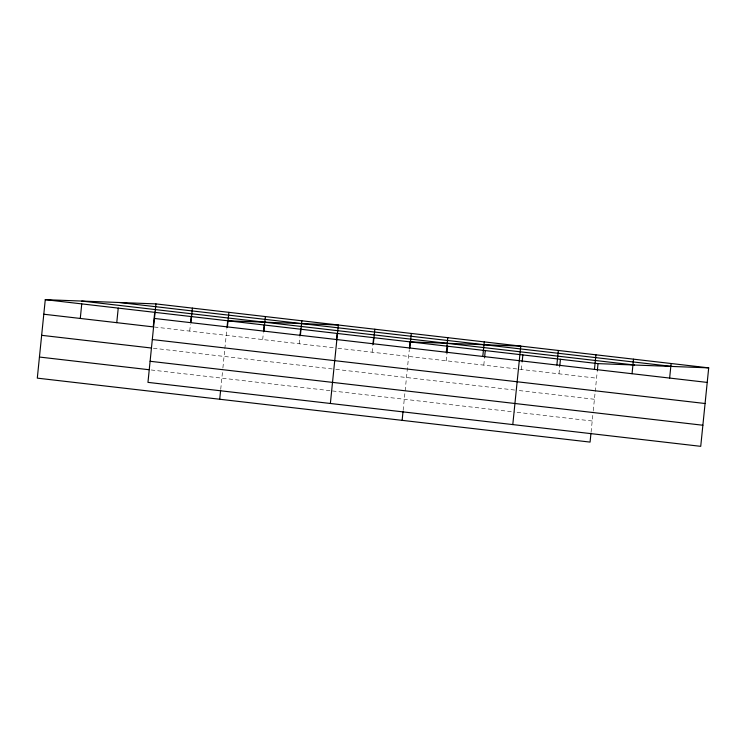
<?xml version="1.0" encoding="UTF-8"?>
<svg xmlns="http://www.w3.org/2000/svg" width="746" height="746" viewBox="0 0 746 746"><rect width="100%" height="100%" fill="white"/><g stroke="black" fill="none" stroke-linecap="round" stroke-linejoin="round"><path stroke-width="0.56" stroke-dasharray="3.73 2.8" d="M189.726 331.103L190.407 324.389M220.732 389.253L222.784 369M222.905 367.862L224.742 349.762M224.854 348.652L226.887 328.613M262.685 339.551L263.375 332.828M299.174 343.766L299.855 337.052M372.142 352.215L372.823 345.491M403.148 410.356L409.302 349.715M446.211 360.784L447.003 352.942M483.8 365.13L484.48 358.416M521.389 369.484L522.069 362.761M558.978 373.83L559.77 365.997M591.084 432.102L593.145 411.848M593.257 410.71L595.094 392.61M595.215 391.501L597.248 371.461M154.385 327.018L334.516 347.86M337.938 348.251L596.567 378.175M153.378 348.242L333.509 369.084M335.793 369.345L516.969 390.307M519.244 390.568L594.422 399.269M151.168 369.969L331.308 390.811M332.446 390.951L514.759 412.044M517.034 412.305L592.212 421.005"/><path stroke-width="1.12" d="M155.933 303.902L147.96 382.372L700.727 446.332L708.7 367.862L155.933 303.902L45.273 299.668L37.3 378.138L590.067 442.098L590.972 433.212M80.279 318.439L81.752 303.892M116.758 322.664L118.241 308.107M154.72 312.332L153.238 326.888L43.79 314.225M190.631 322.151L191.2 316.556M190.929 322.682L192.412 308.126M219.716 399.241L220.62 390.363M226.998 327.494L227.689 320.771L338.339 325.014L330.375 403.483M227.418 326.897L228.891 312.35M263.487 331.709L264.168 324.995M263.897 331.121L265.38 316.565M299.967 335.933L300.647 329.219M300.386 335.346L301.86 320.789M336.455 340.157L337.136 333.434M372.935 344.372L373.615 337.658M373.345 343.785L374.828 329.228M402.131 420.352L403.026 411.466M409.414 348.596L410.104 341.882L520.755 346.116L512.791 424.586M409.834 348.009L411.307 333.453M446.313 352.224L447.796 337.677M447.003 352.942L447.684 346.228M482.793 356.448L484.275 341.892M484.592 357.297L485.273 350.573M522.181 361.642L522.862 354.928M556.87 365.018L558.344 350.461M559.77 365.997L560.451 359.274M594.459 369.363L595.933 354.816M597.36 370.342L598.04 363.628L708.7 367.862M632.048 373.718L633.522 359.162M669.638 378.063L671.111 363.516M119.416 302.512L672.183 366.463M81.79 301.067L634.557 365.027M45.273 299.668L598.04 363.628M154.45 318.458L707.217 382.418M152.305 339.551L705.082 403.511M41.645 335.318L151.102 347.981M150.105 361.278L702.872 425.239M39.445 357.045L148.892 369.708"/></g></svg>
